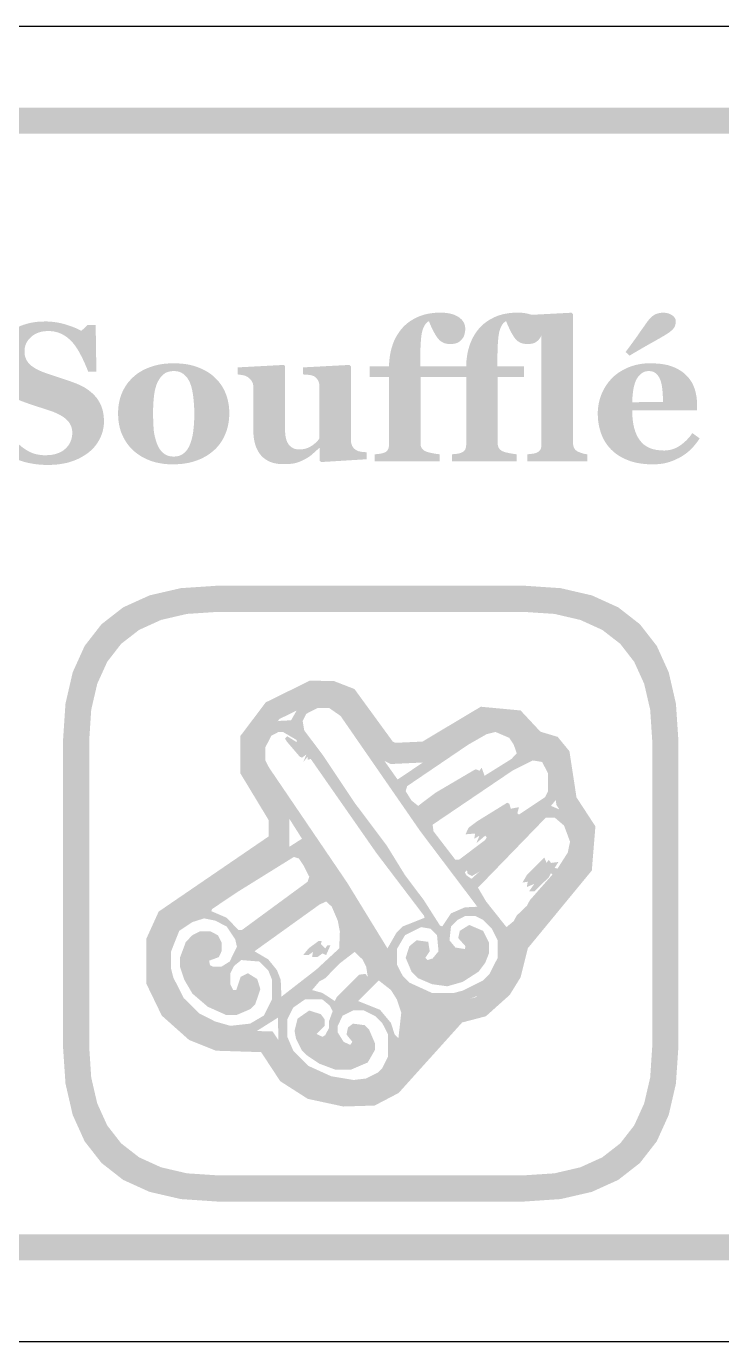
# Model space of a CAD drawing. Header units: millimetres. Extents: x 4 to 272, y 4 to 144.
# Drawn here: x 109.14 to 119.76, y 27.96 to 48.04 of the extents above; entities that cross this region are included whole.
import ezdxf

# ---------------------------------------------------------------- set-up
doc = ezdxf.new("R2010")
doc.units = ezdxf.units.MM
doc.layers.add('CUT', color=1, linetype='Continuous')
doc.layers.add('RASTER', color=7, linetype='Continuous')

msp = doc.modelspace()

# ---------------------------------------------------------------- hatches: boundary and pattern name
at = {"layer": 'RASTER'}
h = msp.add_hatch(color=7, dxfattribs=at)
h.paths.add_polyline_path([(73.2, 44.6), (73.234, 45.116), (73.338, 45.563), (73.509, 45.941), (73.75, 46.25), (74.059, 46.491), (74.438, 46.662), (74.884, 46.766), (75.4, 46.8), (132.6, 46.8), (133.116, 46.766), (133.563, 46.662), (133.941, 46.491), (134.25, 46.25), (134.491, 45.941), (134.663, 45.563), (134.766, 45.116), (134.8, 44.6), (134.8, 31.4), (134.766, 30.884), (134.663, 30.438), (134.491, 30.059), (134.25, 29.75), (133.941, 29.509), (133.563, 29.338), (133.116, 29.234), (132.6, 29.2), (75.4, 29.2), (74.884, 29.234), (74.438, 29.338), (74.059, 29.509), (73.75, 29.75), (73.509, 30.059), (73.338, 30.438), (73.234, 30.884), (73.2, 31.4)])
h.paths.add_polyline_path([(73.6, 44.6), (73.6, 31.4), (73.628, 30.978), (73.712, 30.613), (73.853, 30.303), (74.05, 30.05), (74.303, 29.853), (74.613, 29.712), (74.978, 29.628), (75.4, 29.6), (132.6, 29.6), (133.022, 29.628), (133.388, 29.712), (133.697, 29.853), (133.95, 30.05), (134.147, 30.303), (134.288, 30.612), (134.372, 30.978), (134.4, 31.4), (134.4, 44.6), (134.372, 45.022), (134.288, 45.387), (134.147, 45.697), (133.95, 45.95), (133.697, 46.147), (133.388, 46.288), (133.022, 46.372), (132.6, 46.4), (75.4, 46.4), (74.978, 46.372), (74.613, 46.288), (74.303, 46.147), (74.05, 45.95), (73.853, 45.697), (73.712, 45.387), (73.628, 45.022), (73.6, 44.6)], flags=0)
for points in [[(115.845, 43.42), (115.845, 43.411), (115.844, 43.401), (115.843, 43.392), (115.842, 43.382), (115.84, 43.371), (115.838, 43.361), (115.836, 43.35), (115.833, 43.339), (115.83, 43.329), (115.826, 43.318), (115.822, 43.308), (115.818, 43.299), (115.813, 43.29), (115.807, 43.281), (115.801, 43.273), (115.795, 43.265), (115.787, 43.256), (115.779, 43.248), (115.771, 43.24), (115.762, 43.233), (115.754, 43.226), (115.745, 43.22), (115.735, 43.214), (115.726, 43.209), (115.716, 43.205), (115.705, 43.201), (115.692, 43.197), (115.678, 43.195), (115.664, 43.193), (115.648, 43.191), (115.63, 43.19), (115.612, 43.19), (115.584, 43.191), (115.557, 43.195), (115.532, 43.201), (115.509, 43.21), (115.487, 43.222), (115.466, 43.235), (115.447, 43.252), (115.43, 43.271), (115.414, 43.292), (115.397, 43.318), (115.38, 43.346), (115.362, 43.378), (115.344, 43.413), (115.326, 43.452), (115.308, 43.493), (115.29, 43.539), (115.275, 43.531), (115.262, 43.521), (115.249, 43.509), (115.236, 43.494), (115.225, 43.477), (115.214, 43.457), (115.204, 43.435), (115.194, 43.41), (115.186, 43.38), (115.178, 43.343), (115.172, 43.298), (115.167, 43.246), (115.163, 43.186), (115.16, 43.119), (115.158, 43.045), (115.158, 42.963), (115.158, 42.847), (115.562, 42.847), (115.562, 42.689), (115.161, 42.689), (115.161, 41.68), (115.161, 41.666), (115.162, 41.653), (115.164, 41.641), (115.167, 41.629), (115.171, 41.618), (115.175, 41.609), (115.181, 41.599), (115.187, 41.591), (115.194, 41.584), (115.201, 41.576), (115.209, 41.57), (115.217, 41.564), (115.226, 41.558), (115.236, 41.553), (115.245, 41.549), (115.256, 41.545), (115.265, 41.542), (115.275, 41.539), (115.285, 41.536), (115.297, 41.533), (115.308, 41.531), (115.321, 41.528), (115.334, 41.525), (115.348, 41.522), (115.362, 41.52), (115.376, 41.517), (115.389, 41.515), (115.402, 41.513), (115.415, 41.511), (115.427, 41.51), (115.439, 41.508), (115.451, 41.507), (115.451, 41.4), (114.462, 41.4), (114.462, 41.507), (114.471, 41.508), (114.481, 41.508), (114.49, 41.509), (114.499, 41.51), (114.509, 41.511), (114.518, 41.512), (114.527, 41.513), (114.536, 41.514), (114.545, 41.515), (114.553, 41.517), (114.562, 41.518), (114.57, 41.52), (114.578, 41.522), (114.585, 41.524), (114.593, 41.526), (114.6, 41.529), (114.611, 41.534), (114.621, 41.539), (114.631, 41.544), (114.639, 41.55), (114.646, 41.557), (114.653, 41.564), (114.659, 41.571), (114.663, 41.579), (114.667, 41.588), (114.671, 41.597), (114.674, 41.607), (114.676, 41.618), (114.678, 41.629), (114.679, 41.641), (114.68, 41.653), (114.68, 41.667), (114.68, 42.689), (114.383, 42.689), (114.383, 42.847), (114.68, 42.847), (114.681, 42.886), (114.683, 42.925), (114.687, 42.963), (114.692, 43.002), (114.698, 43.039), (114.706, 43.077), (114.715, 43.114), (114.726, 43.151), (114.738, 43.188), (114.751, 43.223), (114.767, 43.257), (114.783, 43.291), (114.802, 43.323), (114.822, 43.354), (114.843, 43.385), (114.866, 43.414), (114.89, 43.442), (114.916, 43.469), (114.944, 43.494), (114.973, 43.517), (115.004, 43.54), (115.038, 43.561), (115.073, 43.58), (115.109, 43.599), (115.148, 43.615), (115.188, 43.629), (115.23, 43.642), (115.273, 43.651), (115.319, 43.659), (115.365, 43.665), (115.414, 43.668), (115.464, 43.669), (115.508, 43.668), (115.55, 43.665), (115.589, 43.659), (115.625, 43.652), (115.659, 43.642), (115.69, 43.63), (115.719, 43.616), (115.745, 43.6), (115.768, 43.582), (115.789, 43.563), (115.806, 43.543), (115.82, 43.521), (115.831, 43.498), (115.839, 43.473), (115.843, 43.447), (115.845, 43.42)], [(117.024, 43.42), (117.024, 43.411), (117.023, 43.401), (117.022, 43.392), (117.021, 43.382), (117.019, 43.371), (117.017, 43.361), (117.015, 43.35), (117.012, 43.339), (117.009, 43.329), (117.005, 43.318), (117.001, 43.308), (116.997, 43.299), (116.992, 43.29), (116.986, 43.281), (116.98, 43.273), (116.974, 43.265), (116.966, 43.256), (116.958, 43.248), (116.95, 43.24), (116.942, 43.233), (116.933, 43.226), (116.924, 43.22), (116.915, 43.214), (116.905, 43.209), (116.895, 43.205), (116.884, 43.201), (116.871, 43.197), (116.858, 43.195), (116.843, 43.193), (116.827, 43.191), (116.809, 43.19), (116.791, 43.19), (116.763, 43.191), (116.736, 43.195), (116.711, 43.201), (116.688, 43.21), (116.666, 43.222), (116.645, 43.235), (116.627, 43.252), (116.609, 43.271), (116.593, 43.292), (116.576, 43.318), (116.559, 43.346), (116.541, 43.378), (116.524, 43.413), (116.506, 43.452), (116.487, 43.493), (116.469, 43.539), (116.454, 43.531), (116.441, 43.521), (116.428, 43.509), (116.416, 43.494), (116.404, 43.477), (116.393, 43.457), (116.383, 43.435), (116.374, 43.41), (116.365, 43.38), (116.358, 43.343), (116.351, 43.298), (116.346, 43.246), (116.342, 43.186), (116.339, 43.119), (116.337, 43.045), (116.337, 42.963), (116.337, 42.847), (116.741, 42.847), (116.741, 42.689), (116.34, 42.689), (116.34, 41.68), (116.34, 41.666), (116.341, 41.653), (116.344, 41.641), (116.346, 41.629), (116.35, 41.618), (116.355, 41.609), (116.36, 41.599), (116.366, 41.591), (116.373, 41.584), (116.38, 41.576), (116.388, 41.57), (116.397, 41.564), (116.405, 41.558), (116.415, 41.553), (116.425, 41.549), (116.435, 41.545), (116.444, 41.542), (116.454, 41.539), (116.465, 41.536), (116.476, 41.533), (116.488, 41.531), (116.5, 41.528), (116.513, 41.525), (116.527, 41.522), (116.541, 41.52), (116.555, 41.517), (116.569, 41.515), (116.582, 41.513), (116.594, 41.511), (116.606, 41.51), (116.618, 41.508), (116.63, 41.507), (116.63, 41.4), (115.641, 41.4), (115.641, 41.507), (115.651, 41.508), (115.66, 41.508), (115.669, 41.509), (115.679, 41.51), (115.688, 41.511), (115.697, 41.512), (115.706, 41.513), (115.715, 41.514), (115.724, 41.515), (115.733, 41.517), (115.741, 41.518), (115.749, 41.52), (115.757, 41.522), (115.764, 41.524), (115.772, 41.526), (115.779, 41.529), (115.79, 41.534), (115.8, 41.539), (115.81, 41.544), (115.818, 41.55), (115.826, 41.557), (115.832, 41.564), (115.838, 41.571), (115.843, 41.579), (115.846, 41.588), (115.85, 41.597), (115.853, 41.607), (115.855, 41.618), (115.857, 41.629), (115.858, 41.641), (115.859, 41.653), (115.859, 41.667), (115.859, 42.689), (115.562, 42.689), (115.562, 42.847), (115.859, 42.847), (115.86, 42.886), (115.862, 42.925), (115.866, 42.963), (115.871, 43.002), (115.877, 43.039), (115.885, 43.077), (115.894, 43.114), (115.905, 43.151), (115.917, 43.188), (115.931, 43.223), (115.946, 43.257), (115.963, 43.291), (115.981, 43.323), (116.001, 43.354), (116.022, 43.385), (116.045, 43.414), (116.069, 43.442), (116.095, 43.469), (116.123, 43.494), (116.152, 43.517), (116.184, 43.54), (116.217, 43.561), (116.252, 43.58), (116.289, 43.599), (116.327, 43.615), (116.367, 43.629), (116.409, 43.642), (116.453, 43.651), (116.498, 43.659), (116.545, 43.665), (116.593, 43.668), (116.643, 43.669), (116.687, 43.668), (116.729, 43.665), (116.768, 43.659), (116.804, 43.652), (116.838, 43.642), (116.869, 43.63), (116.898, 43.616), (116.924, 43.6), (116.948, 43.582), (116.968, 43.563), (116.985, 43.543), (116.999, 43.521), (117.01, 43.498), (117.018, 43.473), (117.022, 43.447), (117.024, 43.42)], [(117.709, 41.4), (116.791, 41.4), (116.791, 41.507), (116.801, 41.508), (116.81, 41.508), (116.819, 41.509), (116.829, 41.51), (116.838, 41.511), (116.847, 41.512), (116.856, 41.513), (116.865, 41.514), (116.874, 41.515), (116.882, 41.517), (116.891, 41.518), (116.899, 41.52), (116.907, 41.522), (116.914, 41.524), (116.922, 41.526), (116.929, 41.529), (116.94, 41.534), (116.95, 41.539), (116.96, 41.544), (116.968, 41.55), (116.976, 41.557), (116.982, 41.564), (116.988, 41.571), (116.992, 41.579), (116.996, 41.588), (117, 41.597), (117.003, 41.607), (117.005, 41.618), (117.007, 41.629), (117.008, 41.641), (117.009, 41.653), (117.009, 41.667), (117.009, 43.29), (117.009, 43.303), (117.008, 43.317), (117.006, 43.33), (117.004, 43.343), (117, 43.356), (116.997, 43.369), (116.992, 43.381), (116.987, 43.393), (116.981, 43.404), (116.974, 43.415), (116.967, 43.425), (116.96, 43.435), (116.952, 43.444), (116.944, 43.452), (116.935, 43.459), (116.926, 43.465), (116.918, 43.47), (116.909, 43.475), (116.9, 43.48), (116.889, 43.484), (116.877, 43.489), (116.865, 43.493), (116.852, 43.498), (116.837, 43.502), (116.823, 43.506), (116.808, 43.51), (116.795, 43.513), (116.781, 43.516), (116.768, 43.518), (116.756, 43.52), (116.744, 43.522), (116.732, 43.523), (116.732, 43.629), (117.469, 43.668), (117.491, 43.644), (117.491, 41.686), (117.492, 41.672), (117.492, 41.66), (117.494, 41.648), (117.496, 41.637), (117.499, 41.626), (117.502, 41.616), (117.506, 41.606), (117.51, 41.598), (117.515, 41.59), (117.521, 41.582), (117.528, 41.575), (117.535, 41.568), (117.543, 41.561), (117.552, 41.555), (117.562, 41.55), (117.572, 41.545), (117.579, 41.542), (117.587, 41.539), (117.594, 41.536), (117.602, 41.533), (117.61, 41.53), (117.617, 41.527), (117.625, 41.524), (117.633, 41.522), (117.642, 41.519), (117.65, 41.517), (117.659, 41.515), (117.668, 41.513), (117.678, 41.511), (117.688, 41.509), (117.699, 41.508), (117.709, 41.507)], [(109.462, 41.344), (109.415, 41.345), (109.369, 41.347), (109.323, 41.351), (109.278, 41.356), (109.234, 41.363), (109.191, 41.371), (109.149, 41.38), (109.107, 41.391), (109.067, 41.403), (109.028, 41.416), (108.991, 41.429), (108.955, 41.442), (108.921, 41.457), (108.888, 41.471), (108.857, 41.487), (108.828, 41.503), (108.727, 41.4), (108.603, 41.4), (108.583, 42.151), (108.709, 42.151), (108.72, 42.125), (108.732, 42.097), (108.745, 42.07), (108.758, 42.042), (108.772, 42.013), (108.786, 41.984), (108.802, 41.955), (108.818, 41.926), (108.835, 41.897), (108.852, 41.868), (108.87, 41.84), (108.889, 41.813), (108.908, 41.787), (108.928, 41.762), (108.949, 41.737), (108.97, 41.713), (108.993, 41.69), (109.016, 41.667), (109.04, 41.645), (109.065, 41.624), (109.09, 41.605), (109.116, 41.587), (109.143, 41.57), (109.17, 41.554), (109.198, 41.539), (109.228, 41.527), (109.258, 41.516), (109.29, 41.508), (109.323, 41.501), (109.357, 41.496), (109.392, 41.493), (109.429, 41.492), (109.477, 41.494), (109.523, 41.498), (109.565, 41.506), (109.605, 41.517), (109.641, 41.53), (109.675, 41.547), (109.706, 41.567), (109.734, 41.59), (109.759, 41.615), (109.781, 41.642), (109.799, 41.67), (109.814, 41.7), (109.825, 41.731), (109.834, 41.764), (109.839, 41.799), (109.84, 41.835), (109.839, 41.865), (109.835, 41.893), (109.828, 41.921), (109.818, 41.947), (109.805, 41.972), (109.79, 41.996), (109.771, 42.018), (109.75, 42.039), (109.726, 42.06), (109.699, 42.079), (109.669, 42.098), (109.635, 42.116), (109.599, 42.134), (109.559, 42.151), (109.517, 42.167), (109.471, 42.182), (109.441, 42.192), (109.411, 42.202), (109.382, 42.211), (109.353, 42.22), (109.325, 42.229), (109.298, 42.238), (109.271, 42.247), (109.245, 42.255), (109.219, 42.264), (109.194, 42.272), (109.169, 42.281), (109.145, 42.29), (109.121, 42.298), (109.097, 42.307), (109.074, 42.316), (109.051, 42.324), (109, 42.346), (108.953, 42.371), (108.909, 42.397), (108.868, 42.426), (108.831, 42.457), (108.797, 42.49), (108.767, 42.525), (108.74, 42.563), (108.716, 42.602), (108.695, 42.643), (108.677, 42.685), (108.663, 42.728), (108.652, 42.771), (108.644, 42.817), (108.639, 42.863), (108.638, 42.91), (108.639, 42.941), (108.641, 42.97), (108.645, 43), (108.651, 43.029), (108.658, 43.059), (108.667, 43.087), (108.678, 43.116), (108.69, 43.144), (108.704, 43.172), (108.72, 43.199), (108.737, 43.225), (108.755, 43.25), (108.775, 43.275), (108.797, 43.299), (108.82, 43.323), (108.844, 43.345), (108.869, 43.366), (108.896, 43.385), (108.924, 43.404), (108.954, 43.421), (108.986, 43.438), (109.02, 43.453), (109.055, 43.468), (109.092, 43.482), (109.13, 43.494), (109.169, 43.505), (109.209, 43.514), (109.249, 43.521), (109.291, 43.527), (109.333, 43.531), (109.376, 43.533), (109.42, 43.534), (109.463, 43.534), (109.505, 43.531), (109.546, 43.528), (109.587, 43.522), (109.627, 43.516), (109.667, 43.507), (109.706, 43.498), (109.744, 43.487), (109.78, 43.475), (109.815, 43.463), (109.848, 43.451), (109.878, 43.439), (109.907, 43.427), (109.934, 43.415), (109.958, 43.403), (109.981, 43.391), (110.07, 43.479), (110.198, 43.479), (110.209, 42.77), (110.083, 42.77), (110.072, 42.798), (110.061, 42.827), (110.048, 42.856), (110.036, 42.885), (110.023, 42.914), (110.009, 42.944), (109.995, 42.974), (109.98, 43.003), (109.965, 43.032), (109.95, 43.06), (109.935, 43.087), (109.919, 43.113), (109.903, 43.137), (109.888, 43.16), (109.871, 43.181), (109.855, 43.202), (109.837, 43.222), (109.818, 43.242), (109.798, 43.261), (109.778, 43.278), (109.757, 43.295), (109.735, 43.31), (109.713, 43.324), (109.689, 43.337), (109.666, 43.349), (109.641, 43.359), (109.615, 43.368), (109.588, 43.375), (109.56, 43.381), (109.531, 43.385), (109.501, 43.387), (109.47, 43.388), (109.431, 43.386), (109.394, 43.382), (109.359, 43.375), (109.326, 43.365), (109.295, 43.353), (109.265, 43.338), (109.237, 43.319), (109.211, 43.298), (109.188, 43.275), (109.167, 43.251), (109.15, 43.225), (109.136, 43.198), (109.125, 43.17), (109.117, 43.141), (109.112, 43.11), (109.111, 43.077), (109.112, 43.047), (109.116, 43.018), (109.123, 42.99), (109.133, 42.964), (109.145, 42.939), (109.16, 42.916), (109.178, 42.894), (109.198, 42.874), (109.221, 42.854), (109.248, 42.835), (109.277, 42.817), (109.31, 42.799), (109.345, 42.782), (109.384, 42.766), (109.425, 42.75), (109.47, 42.734), (109.497, 42.725), (109.524, 42.716), (109.552, 42.707), (109.579, 42.698), (109.607, 42.689), (109.635, 42.68), (109.663, 42.67), (109.691, 42.661), (109.719, 42.652), (109.746, 42.643), (109.772, 42.634), (109.797, 42.625), (109.822, 42.617), (109.846, 42.608), (109.869, 42.599), (109.892, 42.591), (109.943, 42.569), (109.991, 42.546), (110.037, 42.521), (110.079, 42.493), (110.117, 42.464), (110.153, 42.433), (110.185, 42.4), (110.215, 42.365), (110.241, 42.327), (110.263, 42.288), (110.282, 42.247), (110.298, 42.203), (110.31, 42.157), (110.318, 42.109), (110.323, 42.059), (110.325, 42.006), (110.324, 41.973), (110.321, 41.94), (110.316, 41.907), (110.309, 41.874), (110.301, 41.841), (110.29, 41.809), (110.277, 41.777), (110.262, 41.746), (110.246, 41.715), (110.228, 41.685), (110.209, 41.657), (110.188, 41.63), (110.166, 41.605), (110.143, 41.581), (110.118, 41.558), (110.092, 41.536), (110.062, 41.514), (110.031, 41.493), (109.999, 41.473), (109.966, 41.455), (109.931, 41.437), (109.896, 41.422), (109.859, 41.407), (109.821, 41.394), (109.782, 41.382), (109.741, 41.372), (109.699, 41.364), (109.655, 41.357), (109.609, 41.351), (109.562, 41.347), (109.513, 41.345), (109.462, 41.344)], [(114.34, 41.431), (113.642, 41.388), (113.62, 41.409), (113.62, 41.601), (113.611, 41.601), (113.598, 41.589), (113.586, 41.578), (113.574, 41.567), (113.562, 41.556), (113.549, 41.545), (113.537, 41.534), (113.525, 41.523), (113.513, 41.512), (113.501, 41.501), (113.488, 41.491), (113.475, 41.481), (113.461, 41.471), (113.447, 41.461), (113.432, 41.452), (113.416, 41.443), (113.4, 41.434), (113.381, 41.424), (113.363, 41.415), (113.345, 41.407), (113.327, 41.399), (113.31, 41.392), (113.292, 41.386), (113.275, 41.38), (113.259, 41.375), (113.241, 41.371), (113.221, 41.367), (113.2, 41.363), (113.177, 41.361), (113.151, 41.359), (113.124, 41.357), (113.095, 41.356), (113.064, 41.356), (113.011, 41.358), (112.96, 41.364), (112.913, 41.375), (112.869, 41.389), (112.828, 41.408), (112.791, 41.431), (112.756, 41.458), (112.725, 41.489), (112.698, 41.524), (112.674, 41.563), (112.653, 41.605), (112.637, 41.65), (112.624, 41.699), (112.615, 41.751), (112.609, 41.807), (112.607, 41.866), (112.607, 42.525), (112.607, 42.539), (112.606, 42.552), (112.604, 42.565), (112.602, 42.577), (112.599, 42.588), (112.595, 42.599), (112.591, 42.609), (112.585, 42.618), (112.58, 42.627), (112.574, 42.635), (112.567, 42.644), (112.56, 42.652), (112.552, 42.66), (112.544, 42.667), (112.536, 42.675), (112.527, 42.682), (112.519, 42.687), (112.511, 42.692), (112.502, 42.696), (112.493, 42.701), (112.483, 42.704), (112.473, 42.708), (112.462, 42.711), (112.451, 42.713), (112.439, 42.716), (112.428, 42.718), (112.417, 42.719), (112.406, 42.721), (112.396, 42.723), (112.385, 42.724), (112.375, 42.725), (112.366, 42.726), (112.366, 42.833), (113.076, 42.871), (113.092, 42.849), (113.092, 41.875), (113.093, 41.838), (113.096, 41.804), (113.1, 41.773), (113.107, 41.744), (113.115, 41.717), (113.125, 41.693), (113.137, 41.671), (113.15, 41.652), (113.165, 41.635), (113.182, 41.621), (113.2, 41.608), (113.219, 41.598), (113.239, 41.59), (113.261, 41.585), (113.284, 41.581), (113.309, 41.58), (113.335, 41.581), (113.36, 41.584), (113.384, 41.588), (113.408, 41.594), (113.431, 41.601), (113.453, 41.611), (113.475, 41.622), (113.496, 41.634), (113.516, 41.648), (113.534, 41.662), (113.552, 41.676), (113.567, 41.69), (113.582, 41.705), (113.595, 41.72), (113.606, 41.735), (113.617, 41.75), (113.617, 42.54), (113.616, 42.552), (113.616, 42.564), (113.614, 42.576), (113.612, 42.587), (113.609, 42.598), (113.606, 42.609), (113.602, 42.619), (113.598, 42.629), (113.593, 42.639), (113.587, 42.648), (113.581, 42.657), (113.574, 42.665), (113.567, 42.673), (113.559, 42.68), (113.551, 42.687), (113.542, 42.693), (113.535, 42.698), (113.527, 42.702), (113.519, 42.705), (113.51, 42.708), (113.5, 42.711), (113.49, 42.713), (113.478, 42.715), (113.467, 42.717), (113.454, 42.718), (113.442, 42.72), (113.429, 42.721), (113.417, 42.722), (113.404, 42.723), (113.392, 42.724), (113.379, 42.725), (113.366, 42.726), (113.366, 42.833), (114.077, 42.871), (114.099, 42.849), (114.099, 41.718), (114.099, 41.705), (114.1, 41.693), (114.102, 41.682), (114.104, 41.67), (114.107, 41.66), (114.11, 41.65), (114.114, 41.64), (114.119, 41.631), (114.125, 41.622), (114.131, 41.613), (114.137, 41.605), (114.144, 41.598), (114.152, 41.59), (114.161, 41.583), (114.17, 41.576), (114.179, 41.57), (114.186, 41.566), (114.194, 41.562), (114.202, 41.558), (114.211, 41.555), (114.221, 41.552), (114.23, 41.55), (114.241, 41.548), (114.252, 41.546), (114.263, 41.544), (114.274, 41.543), (114.285, 41.542), (114.296, 41.54), (114.307, 41.54), (114.318, 41.539), (114.329, 41.538), (114.34, 41.538)]]:
    msp.add_hatch(color=7, dxfattribs=at).paths.add_polyline_path(points)
h = msp.add_hatch(color=7, dxfattribs=at)
h.paths.add_polyline_path([(119.425, 41.75), (119.412, 41.729), (119.398, 41.709), (119.383, 41.689), (119.368, 41.669), (119.352, 41.649), (119.336, 41.63), (119.319, 41.611), (119.301, 41.593), (119.283, 41.574), (119.264, 41.557), (119.244, 41.54), (119.224, 41.524), (119.203, 41.508), (119.181, 41.494), (119.159, 41.479), (119.136, 41.466), (119.112, 41.452), (119.087, 41.44), (119.062, 41.428), (119.038, 41.417), (119.013, 41.407), (118.988, 41.398), (118.963, 41.389), (118.938, 41.382), (118.912, 41.375), (118.886, 41.369), (118.858, 41.364), (118.83, 41.36), (118.801, 41.357), (118.77, 41.355), (118.739, 41.354), (118.707, 41.353), (118.654, 41.354), (118.602, 41.357), (118.553, 41.362), (118.505, 41.369), (118.459, 41.377), (118.415, 41.388), (118.373, 41.4), (118.333, 41.415), (118.294, 41.431), (118.257, 41.448), (118.222, 41.467), (118.189, 41.487), (118.157, 41.508), (118.127, 41.531), (118.099, 41.555), (118.073, 41.58), (118.048, 41.607), (118.025, 41.635), (118.003, 41.663), (117.983, 41.694), (117.965, 41.725), (117.948, 41.757), (117.933, 41.791), (117.92, 41.826), (117.908, 41.861), (117.898, 41.898), (117.889, 41.935), (117.882, 41.973), (117.876, 42.012), (117.872, 42.051), (117.87, 42.091), (117.869, 42.132), (117.87, 42.17), (117.873, 42.206), (117.877, 42.243), (117.883, 42.279), (117.891, 42.314), (117.9, 42.35), (117.911, 42.384), (117.924, 42.419), (117.939, 42.453), (117.954, 42.485), (117.972, 42.517), (117.991, 42.548), (118.011, 42.578), (118.032, 42.607), (118.056, 42.635), (118.08, 42.663), (118.106, 42.688), (118.133, 42.712), (118.162, 42.735), (118.193, 42.757), (118.225, 42.777), (118.259, 42.796), (118.294, 42.814), (118.331, 42.831), (118.37, 42.846), (118.409, 42.859), (118.45, 42.87), (118.492, 42.879), (118.535, 42.887), (118.579, 42.892), (118.624, 42.895), (118.67, 42.896), (118.721, 42.895), (118.768, 42.892), (118.814, 42.889), (118.857, 42.883), (118.898, 42.876), (118.937, 42.868), (118.973, 42.857), (119.007, 42.846), (119.04, 42.833), (119.07, 42.819), (119.1, 42.803), (119.128, 42.786), (119.154, 42.769), (119.18, 42.75), (119.203, 42.729), (119.226, 42.708), (119.246, 42.687), (119.264, 42.664), (119.282, 42.641), (119.298, 42.617), (119.312, 42.592), (119.325, 42.566), (119.337, 42.539), (119.347, 42.511), (119.356, 42.483), (119.364, 42.454), (119.37, 42.424), (119.376, 42.395), (119.38, 42.365), (119.383, 42.335), (119.385, 42.304), (119.385, 42.273), (119.385, 42.178), (118.395, 42.178), (118.397, 42.105), (118.402, 42.037), (118.411, 41.973), (118.424, 41.913), (118.44, 41.859), (118.46, 41.808), (118.484, 41.762), (118.511, 41.721), (118.542, 41.684), (118.577, 41.652), (118.617, 41.625), (118.661, 41.603), (118.709, 41.586), (118.761, 41.574), (118.818, 41.567), (118.878, 41.564), (118.912, 41.565), (118.946, 41.569), (118.978, 41.575), (119.009, 41.583), (119.04, 41.594), (119.069, 41.606), (119.098, 41.622), (119.126, 41.64), (119.153, 41.659), (119.179, 41.68), (119.204, 41.702), (119.228, 41.725), (119.251, 41.75), (119.273, 41.775), (119.294, 41.802), (119.313, 41.831)])
h.paths.add_polyline_path([(118.865, 42.307), (118.865, 42.329), (118.865, 42.351), (118.864, 42.373), (118.863, 42.396), (118.862, 42.418), (118.86, 42.441), (118.859, 42.464), (118.856, 42.487), (118.854, 42.509), (118.851, 42.531), (118.848, 42.551), (118.844, 42.571), (118.84, 42.589), (118.836, 42.606), (118.831, 42.623), (118.826, 42.638), (118.819, 42.654), (118.812, 42.67), (118.804, 42.685), (118.796, 42.698), (118.787, 42.711), (118.778, 42.722), (118.768, 42.732), (118.758, 42.742), (118.746, 42.75), (118.735, 42.757), (118.722, 42.763), (118.709, 42.768), (118.695, 42.772), (118.68, 42.775), (118.665, 42.776), (118.648, 42.777), (118.621, 42.775), (118.595, 42.77), (118.57, 42.761), (118.547, 42.748), (118.525, 42.732), (118.505, 42.713), (118.486, 42.689), (118.468, 42.663), (118.452, 42.632), (118.438, 42.597), (118.426, 42.558), (118.416, 42.515), (118.408, 42.468), (118.402, 42.416), (118.397, 42.361), (118.395, 42.301)], flags=0)
h.paths.add_polyline_path([(119.06, 43.539), (119.06, 43.523), (119.058, 43.507), (119.056, 43.493), (119.053, 43.479), (119.048, 43.466), (119.043, 43.454), (119.037, 43.443), (119.03, 43.432), (119.022, 43.422), (119.013, 43.412), (119.002, 43.402), (118.991, 43.392), (118.978, 43.381), (118.965, 43.371), (118.95, 43.36), (118.934, 43.35), (118.915, 43.337), (118.893, 43.324), (118.869, 43.309), (118.841, 43.293), (118.812, 43.276), (118.779, 43.258), (118.745, 43.238), (118.707, 43.217), (118.668, 43.195), (118.627, 43.172), (118.585, 43.148), (118.542, 43.123), (118.497, 43.097), (118.451, 43.07), (118.404, 43.042), (118.355, 43.013), (118.294, 43.068), (118.325, 43.11), (118.355, 43.15), (118.382, 43.187), (118.408, 43.222), (118.432, 43.256), (118.454, 43.286), (118.475, 43.315), (118.493, 43.342), (118.51, 43.367), (118.527, 43.391), (118.543, 43.414), (118.559, 43.436), (118.574, 43.457), (118.588, 43.477), (118.602, 43.497), (118.615, 43.515), (118.63, 43.537), (118.646, 43.556), (118.661, 43.574), (118.676, 43.59), (118.691, 43.604), (118.706, 43.617), (118.72, 43.627), (118.735, 43.636), (118.75, 43.643), (118.765, 43.65), (118.782, 43.655), (118.799, 43.66), (118.817, 43.663), (118.836, 43.666), (118.856, 43.667), (118.877, 43.668), (118.894, 43.667), (118.911, 43.665), (118.928, 43.662), (118.944, 43.658), (118.959, 43.653), (118.975, 43.646), (118.989, 43.638), (119.004, 43.629), (119.017, 43.62), (119.028, 43.61), (119.038, 43.599), (119.046, 43.588), (119.052, 43.576), (119.057, 43.564), (119.059, 43.552), (119.06, 43.539)])
h = msp.add_hatch(color=7, dxfattribs=at)
h.paths.add_polyline_path([(112.017, 42.68), (112.043, 42.654), (112.068, 42.627), (112.091, 42.599), (112.113, 42.569), (112.133, 42.538), (112.151, 42.506), (112.168, 42.473), (112.183, 42.439), (112.196, 42.403), (112.208, 42.367), (112.217, 42.33), (112.225, 42.292), (112.232, 42.254), (112.236, 42.214), (112.239, 42.175), (112.24, 42.134), (112.239, 42.094), (112.236, 42.054), (112.232, 42.015), (112.226, 41.976), (112.218, 41.938), (112.208, 41.9), (112.197, 41.863), (112.183, 41.827), (112.168, 41.792), (112.152, 41.757), (112.134, 41.725), (112.114, 41.693), (112.093, 41.663), (112.07, 41.634), (112.045, 41.606), (112.019, 41.58), (111.989, 41.554), (111.958, 41.528), (111.925, 41.505), (111.892, 41.483), (111.856, 41.463), (111.82, 41.444), (111.782, 41.427), (111.742, 41.412), (111.702, 41.398), (111.659, 41.386), (111.616, 41.376), (111.57, 41.368), (111.524, 41.361), (111.476, 41.357), (111.426, 41.354), (111.375, 41.353), (111.331, 41.354), (111.288, 41.356), (111.245, 41.36), (111.204, 41.366), (111.163, 41.373), (111.123, 41.382), (111.085, 41.392), (111.047, 41.404), (111.01, 41.418), (110.974, 41.433), (110.939, 41.45), (110.905, 41.468), (110.872, 41.489), (110.841, 41.51), (110.81, 41.533), (110.781, 41.558), (110.754, 41.583), (110.728, 41.61), (110.704, 41.638), (110.681, 41.668), (110.66, 41.699), (110.64, 41.731), (110.622, 41.765), (110.605, 41.801), (110.59, 41.837), (110.577, 41.875), (110.566, 41.914), (110.557, 41.954), (110.55, 41.994), (110.545, 42.036), (110.542, 42.079), (110.541, 42.124), (110.541, 42.167), (110.544, 42.209), (110.548, 42.25), (110.555, 42.29), (110.563, 42.328), (110.572, 42.365), (110.584, 42.402), (110.597, 42.436), (110.612, 42.47), (110.629, 42.503), (110.647, 42.535), (110.667, 42.566), (110.689, 42.596), (110.713, 42.625), (110.739, 42.653), (110.766, 42.68), (110.794, 42.705), (110.823, 42.729), (110.855, 42.751), (110.887, 42.771), (110.921, 42.79), (110.957, 42.808), (110.995, 42.824), (111.033, 42.839), (111.074, 42.852), (111.115, 42.864), (111.158, 42.874), (111.202, 42.882), (111.247, 42.888), (111.293, 42.892), (111.34, 42.895), (111.389, 42.896), (111.439, 42.895), (111.488, 42.892), (111.536, 42.888), (111.581, 42.882), (111.626, 42.874), (111.669, 42.864), (111.71, 42.852), (111.75, 42.839), (111.788, 42.824), (111.825, 42.808), (111.86, 42.79), (111.895, 42.771), (111.927, 42.751), (111.959, 42.729), (111.989, 42.705), (112.017, 42.68)])
h.paths.add_polyline_path([(111.642, 41.665), (111.65, 41.686), (111.657, 41.708), (111.664, 41.732), (111.67, 41.756), (111.676, 41.781), (111.681, 41.808), (111.686, 41.836), (111.69, 41.864), (111.693, 41.894), (111.696, 41.925), (111.699, 41.958), (111.701, 41.991), (111.703, 42.026), (111.704, 42.062), (111.705, 42.099), (111.705, 42.137), (111.705, 42.163), (111.704, 42.19), (111.703, 42.218), (111.701, 42.247), (111.699, 42.276), (111.697, 42.307), (111.694, 42.339), (111.69, 42.371), (111.687, 42.403), (111.682, 42.434), (111.677, 42.462), (111.672, 42.489), (111.666, 42.514), (111.66, 42.538), (111.654, 42.559), (111.646, 42.579), (111.637, 42.602), (111.627, 42.623), (111.616, 42.643), (111.605, 42.662), (111.592, 42.679), (111.579, 42.695), (111.564, 42.71), (111.549, 42.724), (111.533, 42.737), (111.516, 42.747), (111.498, 42.756), (111.479, 42.764), (111.458, 42.77), (111.437, 42.774), (111.415, 42.776), (111.392, 42.777), (111.366, 42.776), (111.342, 42.773), (111.319, 42.769), (111.298, 42.763), (111.278, 42.755), (111.259, 42.745), (111.242, 42.733), (111.225, 42.72), (111.21, 42.705), (111.196, 42.689), (111.183, 42.672), (111.17, 42.654), (111.159, 42.635), (111.148, 42.615), (111.138, 42.594), (111.129, 42.572), (111.122, 42.551), (111.115, 42.528), (111.109, 42.505), (111.103, 42.481), (111.098, 42.456), (111.094, 42.431), (111.09, 42.404), (111.087, 42.376), (111.084, 42.348), (111.082, 42.32), (111.08, 42.291), (111.078, 42.262), (111.077, 42.233), (111.076, 42.203), (111.075, 42.173), (111.075, 42.143), (111.075, 42.104), (111.076, 42.066), (111.077, 42.031), (111.078, 41.997), (111.079, 41.965), (111.081, 41.934), (111.083, 41.905), (111.085, 41.878), (111.088, 41.852), (111.092, 41.826), (111.097, 41.8), (111.103, 41.773), (111.11, 41.747), (111.117, 41.721), (111.126, 41.694), (111.135, 41.668), (111.144, 41.646), (111.154, 41.625), (111.165, 41.605), (111.176, 41.587), (111.189, 41.569), (111.202, 41.553), (111.217, 41.538), (111.232, 41.525), (111.248, 41.512), (111.266, 41.501), (111.284, 41.492), (111.303, 41.485), (111.324, 41.479), (111.345, 41.475), (111.368, 41.473), (111.392, 41.472), (111.413, 41.473), (111.434, 41.475), (111.454, 41.479), (111.473, 41.484), (111.492, 41.491), (111.509, 41.499), (111.526, 41.509), (111.542, 41.521), (111.558, 41.534), (111.572, 41.548), (111.586, 41.564), (111.599, 41.581), (111.611, 41.6), (111.622, 41.62), (111.633, 41.642), (111.642, 41.665)], flags=0)
h = msp.add_hatch(color=7, dxfattribs=at)
h.paths.add_polyline_path([(109.7, 37.15), (109.737, 37.701), (109.847, 38.178), (110.03, 38.582), (110.287, 38.912), (110.618, 39.17), (111.022, 39.353), (111.499, 39.463), (112.05, 39.5), (116.75, 39.5), (117.301, 39.463), (117.778, 39.353), (118.182, 39.17), (118.513, 38.912), (118.77, 38.582), (118.953, 38.178), (119.063, 37.701), (119.1, 37.15), (119.1, 32.45), (119.063, 31.899), (118.953, 31.422), (118.77, 31.018), (118.512, 30.687), (118.182, 30.43), (117.778, 30.247), (117.301, 30.137), (116.75, 30.1), (112.05, 30.1), (111.499, 30.137), (111.022, 30.247), (110.618, 30.43), (110.288, 30.688), (110.03, 31.018), (109.847, 31.422), (109.737, 31.899), (109.7, 32.45)])
h.paths.add_polyline_path([(110.1, 37.15), (110.1, 32.45), (110.13, 31.993), (110.222, 31.597), (110.374, 31.262), (110.587, 30.988), (110.862, 30.774), (111.197, 30.622), (111.593, 30.53), (112.05, 30.5), (116.75, 30.5), (117.207, 30.53), (117.603, 30.622), (117.938, 30.774), (118.213, 30.988), (118.426, 31.262), (118.578, 31.597), (118.67, 31.993), (118.7, 32.45), (118.7, 37.15), (118.67, 37.607), (118.578, 38.003), (118.426, 38.338), (118.213, 38.613), (117.938, 38.826), (117.603, 38.978), (117.207, 39.07), (116.75, 39.1), (112.05, 39.1), (111.593, 39.07), (111.197, 38.978), (110.862, 38.826), (110.587, 38.613), (110.374, 38.338), (110.222, 38.003), (110.13, 37.607), (110.1, 37.15)], flags=0)
h = msp.add_hatch(color=7, dxfattribs=at)
h.paths.add_polyline_path([(113.472, 38.052), (113.841, 38.044), (114.152, 37.923), (114.736, 37.122), (114.775, 37.102), (115.191, 37.121), (116.082, 37.653), (116.69, 37.596), (116.993, 37.272), (117.256, 37.193), (117.436, 36.974), (117.544, 36.269), (117.833, 35.827), (117.778, 35.153), (116.801, 33.967), (116.69, 33.523), (116.524, 33.254), (116.16, 32.928), (115.797, 32.833), (114.826, 31.756), (114.46, 31.565), (113.982, 31.55), (113.439, 31.667), (113.018, 31.936), (112.726, 32.38), (112.035, 32.402), (111.624, 32.567), (111.208, 32.938), (110.971, 33.428), (110.971, 34.109), (111.161, 34.526), (112.839, 35.672), (112.839, 35.925), (112.41, 36.634), (112.41, 37.208), (112.797, 37.72)])
h.paths.add_polyline_path([(113.543, 37.73), (113.006, 37.466), (112.73, 37.101), (112.73, 36.724), (113.159, 36.014), (113.159, 35.503), (111.415, 34.312), (111.291, 34.039), (111.291, 33.502), (111.468, 33.135), (111.795, 32.843), (112.101, 32.72), (112.903, 32.695), (113.248, 32.169), (113.563, 31.968), (114.011, 31.871), (114.377, 31.883), (114.627, 32.013), (115.624, 33.119), (116.004, 33.218), (116.276, 33.462), (116.392, 33.648), (116.508, 34.115), (117.467, 35.279), (117.505, 35.743), (117.238, 36.152), (117.133, 36.839), (117.071, 36.915), (116.819, 36.99), (116.539, 37.289), (116.156, 37.325), (115.286, 36.806), (114.704, 36.778), (114.522, 36.872), (113.948, 37.658), (113.777, 37.725), (113.543, 37.73)], flags=0)
h = msp.add_hatch(color=7, dxfattribs=at)
h.paths.add_polyline_path([(113.538, 37.794), (113.762, 37.804), (114.006, 37.68), (114.81, 36.542), (115.861, 37.245), (116.173, 37.402), (116.44, 37.402), (116.618, 37.312), (116.685, 37.245), (116.799, 37.024), (117.01, 37), (117.154, 36.91), (117.277, 36.666), (117.277, 36.364), (117.22, 36.22), (117.154, 36.14), (117.388, 36.039), (117.488, 35.939), (117.612, 35.628), (117.579, 35.393), (117.421, 35.115), (116.531, 34.064), (116.507, 33.82), (116.44, 33.619), (116.35, 33.475), (116.116, 33.274), (115.66, 33.093), (115.513, 32.906), (115.326, 32.725), (115.279, 32.638), (115.024, 32.39), (114.977, 32.303), (114.609, 31.935), (114.365, 31.811), (113.896, 31.811), (113.561, 31.911), (113.283, 32.069), (113.149, 32.203), (113.025, 32.414), (112.992, 32.514), (112.982, 32.906), (112.624, 32.681), (112.389, 32.615), (112.122, 32.648), (111.743, 32.805), (111.643, 32.872), (111.375, 33.174), (111.218, 33.518), (111.218, 33.686), (111.184, 33.753), (111.251, 34.121), (111.408, 34.399), (113.35, 35.638), (112.969, 36.24), (112.781, 36.488), (112.657, 36.733), (112.624, 36.967), (112.734, 37.258), (112.815, 37.345), (112.992, 37.436), (113.183, 37.446), (113.317, 37.68)])
h.paths.add_polyline_path([(113.595, 37.636), (113.417, 37.546), (113.36, 37.436), (113.384, 37.292), (113.672, 36.91), (114.154, 36.187), (114.643, 35.537), (114.924, 35.082), (115.212, 34.7), (115.459, 34.312), (115.493, 34.299), (115.627, 34.499), (115.838, 34.59), (116.029, 34.6), (115.158, 35.752), (113.939, 37.513), (113.762, 37.636)], flags=0)
h.paths.add_polyline_path([(112.992, 37.268), (112.882, 37.211), (112.791, 37.034), (112.791, 36.833), (112.848, 36.722), (114.04, 34.968), (114.656, 33.964), (114.79, 34.198), (114.89, 34.299), (115.225, 34.432), (115.212, 34.466), (114.489, 35.417), (113.484, 36.856), (113.437, 36.843), (113.437, 36.89), (113.37, 36.81), (113.417, 36.923), (113.35, 36.876), (113.317, 36.89), (113.116, 37.124), (113.092, 37.168), (113.126, 37.201), (113.27, 37.111), (113.27, 37.144), (113.059, 37.268)], flags=0)
h.paths.add_polyline_path([(116.306, 37.268), (116.173, 37.235), (115.895, 37.077), (114.957, 36.441), (114.934, 36.364), (115.024, 36.22), (115.125, 36.14), (115.392, 36.341), (115.962, 36.676), (116.005, 36.699), (116.062, 36.676), (116.096, 36.722), (116.139, 36.599), (116.551, 36.856), (116.631, 36.943), (116.584, 37.077), (116.517, 37.178)], flags=0)
h.paths.add_polyline_path([(116.876, 36.833), (116.564, 36.676), (115.346, 35.852), (115.359, 35.752), (115.694, 35.316), (115.747, 35.316), (116.149, 35.618), (116.173, 35.661), (116.149, 35.685), (116.015, 35.571), (116.062, 35.685), (115.982, 35.638), (115.995, 35.718), (115.848, 35.705), (115.895, 35.805), (116.029, 35.906), (116.484, 36.187), (116.517, 36.173), (116.541, 36.096), (116.665, 36.12), (116.641, 36.029), (116.665, 36.006), (117.066, 36.274), (117.11, 36.364), (117.11, 36.632), (117.02, 36.81)], flags=0)
h.paths.add_polyline_path([(117.077, 35.962), (116.039, 34.891), (116.163, 34.68), (116.474, 34.289), (116.584, 34.379), (116.631, 34.466), (116.785, 34.613), (116.832, 34.7), (117.177, 35.092), (117.154, 35.115), (117.12, 35.048), (116.899, 34.834), (116.819, 34.834), (116.899, 34.948), (116.785, 34.901), (116.799, 34.982), (116.718, 34.968), (116.785, 35.082), (117.053, 35.35), (117.087, 35.269), (117.12, 35.316), (117.154, 35.269), (117.267, 35.283), (117.21, 35.192), (117.254, 35.182), (117.411, 35.427), (117.445, 35.594), (117.354, 35.839), (117.21, 35.962)], flags=0)
h.paths.add_polyline_path([(113.226, 35.36), (112.379, 34.834), (111.978, 34.566), (111.964, 34.533), (112.199, 34.432), (112.379, 34.245), (112.433, 34.245), (113.437, 34.982), (113.461, 35.059), (113.37, 35.236), (113.303, 35.336)], flags=0)
h.paths.add_polyline_path([(115.871, 35.159), (115.838, 35.125), (115.861, 35.082), (115.938, 35.025), (116.062, 35.136), (115.948, 35.069), (115.881, 35.102)], flags=0)
h.paths.add_polyline_path([(113.719, 34.68), (113.618, 34.633), (112.624, 33.92), (112.835, 33.796), (112.969, 33.629), (113.025, 33.485), (113.036, 33.227), (113.571, 33.642), (113.919, 33.964), (113.929, 34.222), (113.896, 34.389), (113.806, 34.6)], flags=0)
h.paths.add_polyline_path([(115.838, 34.456), (115.727, 34.399), (115.627, 34.299), (115.603, 34.088), (115.694, 33.977), (115.838, 33.954), (115.848, 33.997), (115.737, 34.121), (115.761, 34.232), (115.905, 34.322), (116.116, 34.232), (116.206, 34.054), (116.206, 33.887), (116.149, 33.743), (116.049, 33.609), (115.804, 33.452), (115.57, 33.385), (115.336, 33.418), (115.125, 33.508), (115.024, 33.609), (114.934, 33.82), (114.991, 33.997), (115.101, 34.088), (115.279, 34.064), (115.302, 33.92), (115.235, 33.82), (115.269, 33.786), (115.346, 33.81), (115.436, 33.92), (115.413, 34.165), (115.312, 34.265), (115.168, 34.289), (114.924, 34.165), (114.8, 33.954), (114.8, 33.719), (114.89, 33.542), (114.991, 33.441), (115.336, 33.284), (115.67, 33.284), (115.804, 33.318), (116.116, 33.475), (116.216, 33.575), (116.34, 33.82), (116.34, 34.088), (116.25, 34.265), (116.116, 34.399), (116.005, 34.456)], flags=0)
h.paths.add_polyline_path([(111.854, 34.422), (111.676, 34.366), (111.475, 34.232), (111.351, 33.92), (111.351, 33.652), (111.385, 33.518), (111.542, 33.207), (111.777, 32.973), (112.021, 32.849), (112.255, 32.782), (112.557, 32.815), (112.768, 32.939), (112.892, 33.184), (112.892, 33.485), (112.835, 33.629), (112.701, 33.763), (112.423, 33.786), (112.312, 33.696), (112.255, 33.585), (112.255, 33.418), (112.299, 33.328), (112.346, 33.328), (112.413, 33.529), (112.523, 33.585), (112.667, 33.495), (112.714, 33.341), (112.634, 33.107), (112.567, 33.04), (112.356, 32.949), (112.188, 32.949), (111.911, 33.073), (111.676, 33.274), (111.552, 33.485), (111.485, 33.686), (111.485, 33.82), (111.576, 34.064), (111.676, 34.165), (111.787, 34.222), (111.954, 34.222), (112.065, 34.165), (112.122, 34.054), (112.122, 33.92), (112.078, 33.83), (111.931, 33.776), (111.944, 33.709), (111.988, 33.686), (112.122, 33.686), (112.245, 33.763), (112.356, 33.987), (112.332, 34.098), (112.199, 34.299), (112.021, 34.389)], flags=0)
h.paths.add_polyline_path([(113.605, 34.078), (113.652, 34.078), (113.638, 34.031), (113.705, 33.964), (113.739, 34.011), (113.785, 34.011), (113.719, 33.863), (113.662, 33.887), (113.585, 33.83), (113.504, 33.83), (113.518, 33.91), (113.451, 33.863), (113.37, 33.863), (113.451, 33.964)], flags=0)
h.paths.add_polyline_path([(114.154, 33.91), (113.919, 33.729), (113.705, 33.508), (113.618, 33.462), (113.504, 33.328), (113.662, 33.284), (113.852, 33.16), (113.886, 33.227), (114.221, 33.562), (114.321, 33.575), (114.355, 33.529), (114.331, 33.686), (114.274, 33.796)], flags=0)
h.paths.add_polyline_path([(114.522, 33.475), (114.207, 33.16), (114.542, 33.026), (114.71, 32.825), (114.766, 32.648), (114.823, 32.591), (114.867, 32.983), (114.8, 33.184), (114.71, 33.328)], flags=0)
h.paths.add_polyline_path([(113.394, 33.184), (113.216, 33.06), (113.126, 32.882), (113.126, 32.615), (113.216, 32.404), (113.451, 32.169), (113.796, 32.012), (114.14, 31.955), (114.331, 31.978), (114.509, 32.069), (114.576, 32.136), (114.666, 32.313), (114.666, 32.648), (114.576, 32.825), (114.475, 32.926), (114.298, 33.016), (114.13, 33.016), (113.973, 32.939), (113.896, 32.782), (113.896, 32.681), (113.986, 32.538), (114.087, 32.491), (114.12, 32.538), (114.03, 32.648), (114.053, 32.758), (114.13, 32.815), (114.308, 32.792), (114.375, 32.725), (114.465, 32.514), (114.465, 32.414), (114.355, 32.223), (114.097, 32.112), (113.862, 32.112), (113.618, 32.203), (113.417, 32.337), (113.35, 32.404), (113.26, 32.581), (113.236, 32.705), (113.283, 32.892), (113.461, 33.016), (113.638, 32.959), (113.695, 32.882), (113.695, 32.782), (113.571, 32.658), (113.662, 32.615), (113.705, 32.638), (113.762, 32.748), (113.762, 32.849), (113.819, 33.006), (113.772, 33.093), (113.662, 33.184)], flags=0)

# ---------------------------------------------------------------- linework, layer by layer
at = {"layer": 'CUT'}
for points in [[(74.999, 48.04), (133.001, 48.04)], [(133.001, 27.96), (74.999, 27.96)]]:
    msp.add_lwpolyline(points, dxfattribs=at)

doc.saveas('drawing.dxf')
